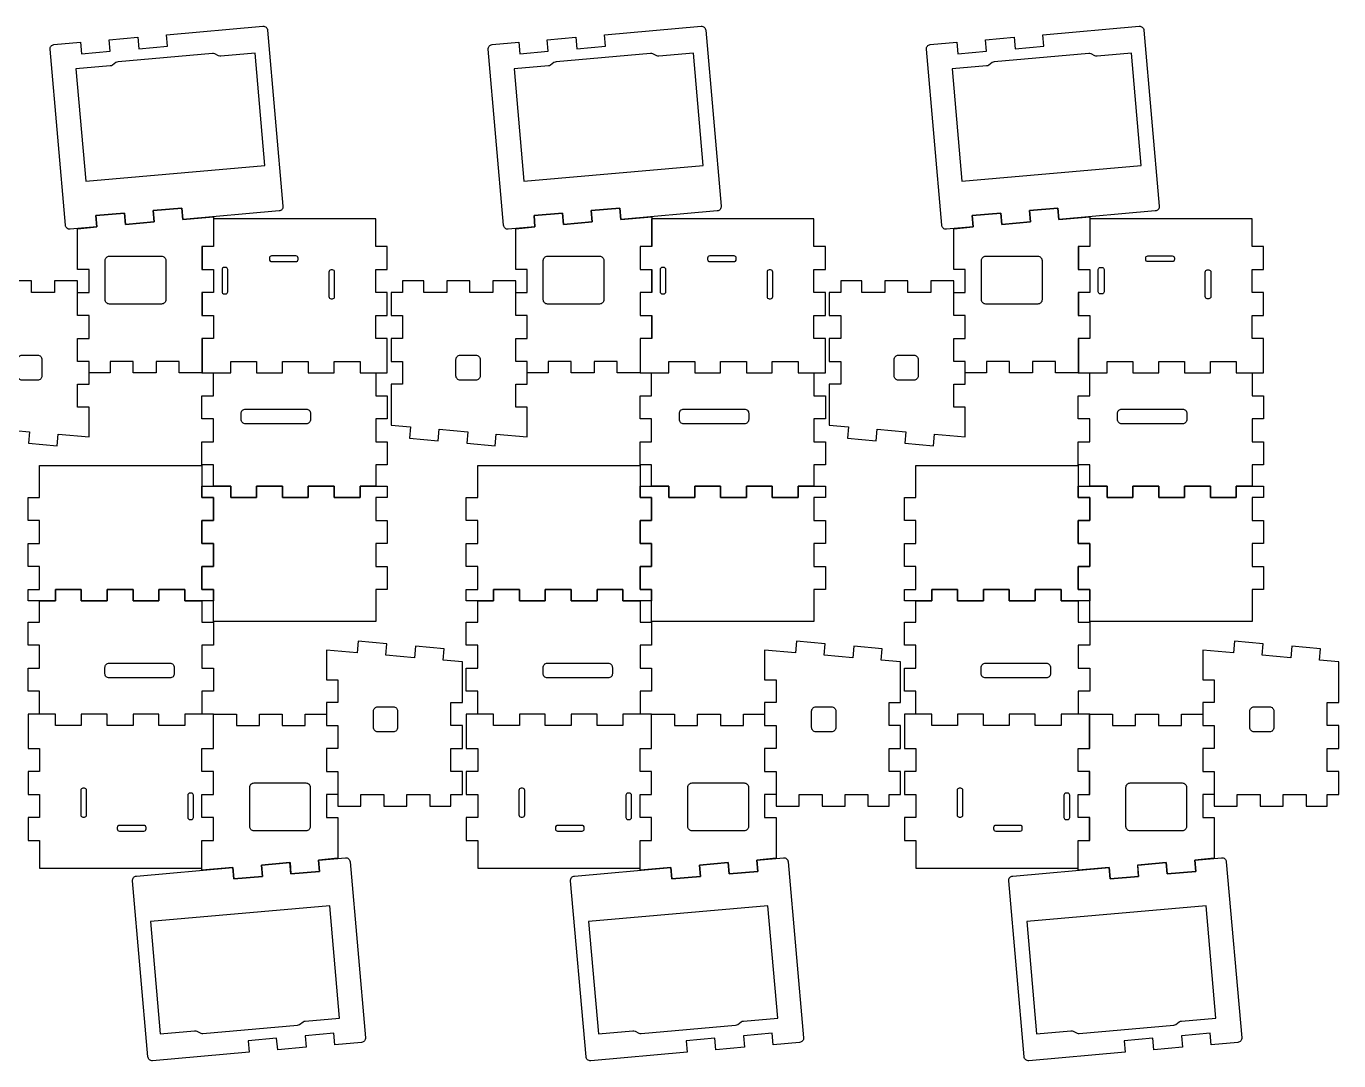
# Model space of a CAD drawing. Header units: millimetres. Extents: x -721 to 66, y -287 to 73.
# Drawn here: x -390.7 to 66.1, y -287 to 73 of the extents above; entities that cross this region are included whole.
import ezdxf

# ---------------------------------------------------------------- set-up
doc = ezdxf.new("R2010")
doc.units = ezdxf.units.MM
doc.layers.get('0').update_dxf_attribs({"linetype": 'CONTINUOUS'})

msp = doc.modelspace()

# ---------------------------------------------------------------- linework, layer by layer
for points in [[(-361.53, 64.3), (-361.88, 68.32), (-351.92, 69.19), (-351.56, 65.17), (-341.6, 66.04), (-341.95, 70.07), (-308.37, 73, -0.414214), (-306.74, 71.64), (-301.38, 10.37, -0.414214), (-302.75, 8.75), (-336.28, 5.82), (-336.63, 9.76), (-346.59, 8.89), (-346.25, 4.94), (-356.21, 4.07), (-356.55, 8.02), (-366.51, 7.15), (-366.17, 3.2), (-375.47, 2.39, -0.414214), (-377.09, 3.75), (-382.45, 65.02, -0.414214), (-381.09, 66.64), (-371.84, 67.45), (-371.49, 63.43)], [(-209.03, 64.3), (-209.38, 68.32), (-199.42, 69.19), (-199.06, 65.17), (-189.1, 66.04), (-189.45, 70.07), (-155.87, 73, -0.414214), (-154.24, 71.64), (-148.88, 10.37, -0.414214), (-150.25, 8.75), (-183.78, 5.82), (-184.13, 9.76), (-194.09, 8.89), (-193.75, 4.94), (-203.71, 4.07), (-204.05, 8.02), (-214.01, 7.15), (-213.67, 3.2), (-222.97, 2.39, -0.414214), (-224.59, 3.75), (-229.95, 65.02, -0.414214), (-228.59, 66.64), (-219.34, 67.45), (-218.99, 63.43)], [(-56.53, 64.3), (-56.88, 68.32), (-46.92, 69.19), (-46.56, 65.17), (-36.6, 66.04), (-36.95, 70.07), (-3.37, 73, -0.414214), (-1.74, 71.64), (3.62, 10.37, -0.414214), (2.25, 8.75), (-31.28, 5.82), (-31.63, 9.76), (-41.59, 8.89), (-41.25, 4.94), (-51.21, 4.07), (-51.55, 8.02), (-61.51, 7.15), (-61.17, 3.2), (-70.47, 2.39, -0.414214), (-72.09, 3.75), (-77.45, 65.02, -0.414214), (-76.09, 66.64), (-66.84, 67.45), (-66.49, 63.43)], [(-311.05, 63.61), (-323.01, 62.57, -0.136898), (-323.8, 62.72), (-325.13, 63.37, 0.136898), (-325.92, 63.52), (-358.79, 60.64, 0.136898), (-359.55, 60.36), (-360.74, 59.48, -0.136898), (-361.5, 59.2), (-373.45, 58.15), (-370.04, 19.12), (-307.64, 24.58)], [(-158.55, 63.61), (-170.51, 62.57, -0.136898), (-171.3, 62.72), (-172.63, 63.37, 0.136898), (-173.42, 63.52), (-206.29, 60.64, 0.136898), (-207.05, 60.36), (-208.24, 59.48, -0.136898), (-209, 59.2), (-220.95, 58.15), (-217.54, 19.12), (-155.14, 24.58)], [(-6.05, 63.61), (-18.01, 62.57, -0.136898), (-18.8, 62.72), (-20.13, 63.37, 0.136898), (-20.92, 63.52), (-53.79, 60.64, 0.136898), (-54.55, 60.36), (-55.74, 59.48, -0.136898), (-56.5, 59.2), (-68.45, 58.15), (-65.04, 19.12), (-2.64, 24.58)], [(-361.77, -6.99), (-343.68, -6.99, -0.414214), (-342.18, -8.49), (-342.18, -22.15, -0.414214), (-343.68, -23.65), (-361.77, -23.65, -0.414214), (-363.27, -22.15), (-363.27, -8.49, -0.414214)], [(-306.1, -7.65), (-306.1, -8.15, 0.414214), (-305.35, -8.9), (-296.85, -8.9, 0.414214), (-296.1, -8.15), (-296.1, -7.65, 0.414214), (-296.85, -6.9), (-305.35, -6.9, 0.414214)], [(-209.27, -6.99), (-191.18, -6.99, -0.414214), (-189.68, -8.49), (-189.68, -22.15, -0.414214), (-191.18, -23.65), (-209.27, -23.65, -0.414214), (-210.77, -22.15), (-210.77, -8.49, -0.414214)], [(-153.6, -7.65), (-153.6, -8.15, 0.414214), (-152.85, -8.9), (-144.35, -8.9, 0.414214), (-143.6, -8.15), (-143.6, -7.65, 0.414214), (-144.35, -6.9), (-152.85, -6.9, 0.414214)], [(-56.77, -6.99), (-38.68, -6.99, -0.414214), (-37.18, -8.49), (-37.18, -22.15, -0.414214), (-38.68, -23.65), (-56.77, -23.65, -0.414214), (-58.27, -22.15), (-58.27, -8.49, -0.414214)], [(-1.1, -8.15), (-1.1, -7.65, -0.414214), (-0.35, -6.9), (8.15, -6.9, -0.414214), (8.9, -7.65), (8.9, -8.15, -0.414214), (8.15, -8.9), (-0.35, -8.9, -0.414214)], [(-322.6, -11.65), (-322.6, -19.35, 0.414214), (-321.85, -20.1), (-321.35, -20.1, 0.414214), (-320.6, -19.35), (-320.6, -11.65, 0.414214), (-321.35, -10.9), (-321.85, -10.9, 0.414214)], [(-284.65, -21.8), (-284.15, -21.8, 0.414214), (-283.4, -21.05), (-283.4, -12.55, 0.414214), (-284.15, -11.8), (-284.65, -11.8, 0.414214), (-285.4, -12.55), (-285.4, -21.05, 0.414214)], [(-170.1, -11.65), (-170.1, -19.35, 0.414214), (-169.35, -20.1), (-168.85, -20.1, 0.414214), (-168.1, -19.35), (-168.1, -11.65, 0.414214), (-168.85, -10.9), (-169.35, -10.9, 0.414214)], [(-132.15, -21.8), (-131.65, -21.8, 0.414214), (-130.9, -21.05), (-130.9, -12.55, 0.414214), (-131.65, -11.8), (-132.15, -11.8, 0.414214), (-132.9, -12.55), (-132.9, -21.05, 0.414214)], [(-17.6, -19.35), (-17.6, -11.65, -0.414214), (-16.85, -10.9), (-16.35, -10.9, -0.414214), (-15.6, -11.65), (-15.6, -19.35, -0.414214), (-16.35, -20.1), (-16.85, -20.1, -0.414214)], [(20.85, -21.8), (20.35, -21.8, -0.414214), (19.6, -21.05), (19.6, -12.55, -0.414214), (20.35, -11.8), (20.85, -11.8, -0.414214), (21.6, -12.55), (21.6, -21.05, -0.414214)], [(-386.77, -50.13), (-392.17, -50.13, -0.414214), (-393.67, -48.63), (-393.67, -42.96, -0.414214), (-392.17, -41.46), (-386.77, -41.46, -0.414214), (-385.27, -42.96), (-385.27, -48.63, -0.414214)], [(-234.27, -50.13), (-239.67, -50.13, -0.414214), (-241.17, -48.63), (-241.17, -42.96, -0.414214), (-239.67, -41.46), (-234.27, -41.46, -0.414214), (-232.77, -42.96), (-232.77, -48.63, -0.414214)], [(-81.77, -50.13), (-87.17, -50.13, -0.414214), (-88.67, -48.63), (-88.67, -42.96, -0.414214), (-87.17, -41.46), (-81.77, -41.46, -0.414214), (-80.27, -42.96), (-80.27, -48.63, -0.414214)], [(-314.42, -60.18), (-293.29, -60.18, -0.414214), (-291.79, -61.68), (-291.79, -63.81, -0.414214), (-293.29, -65.31), (-314.42, -65.31, -0.414214), (-315.92, -63.81), (-315.92, -61.68, -0.414214)], [(-161.92, -60.18), (-140.79, -60.18, -0.414214), (-139.29, -61.68), (-139.29, -63.81, -0.414214), (-140.79, -65.31), (-161.92, -65.31, -0.414214), (-163.42, -63.81), (-163.42, -61.68, -0.414214)], [(-9.42, -60.18), (11.71, -60.18, -0.414214), (13.21, -61.68), (13.21, -63.81, -0.414214), (11.71, -65.31), (-9.42, -65.31, -0.414214), (-10.92, -63.81), (-10.92, -61.68, -0.414214)], [(-340.72, -153.77), (-361.85, -153.77, -0.414214), (-363.35, -152.27), (-363.35, -150.14, -0.414214), (-361.85, -148.64), (-340.72, -148.64, -0.414214), (-339.22, -150.14), (-339.22, -152.27, -0.414214)], [(-188.22, -153.77), (-209.35, -153.77, -0.414214), (-210.85, -152.27), (-210.85, -150.14, -0.414214), (-209.35, -148.64), (-188.22, -148.64, -0.414214), (-186.72, -150.14), (-186.72, -152.27, -0.414214)], [(-35.72, -153.77), (-56.85, -153.77, -0.414214), (-58.35, -152.27), (-58.35, -150.14, -0.414214), (-56.85, -148.64), (-35.72, -148.64, -0.414214), (-34.22, -150.14), (-34.22, -152.27, -0.414214)], [(-268.37, -163.82), (-262.97, -163.82, -0.414214), (-261.47, -165.32), (-261.47, -170.99, -0.414214), (-262.97, -172.49), (-268.37, -172.49, -0.414214), (-269.87, -170.99), (-269.87, -165.32, -0.414214)], [(-115.87, -163.82), (-110.47, -163.82, -0.414214), (-108.97, -165.32), (-108.97, -170.99, -0.414214), (-110.47, -172.49), (-115.87, -172.49, -0.414214), (-117.37, -170.99), (-117.37, -165.32, -0.414214)], [(36.63, -163.82), (42.03, -163.82, -0.414214), (43.53, -165.32), (43.53, -170.99, -0.414214), (42.03, -172.49), (36.63, -172.49, -0.414214), (35.13, -170.99), (35.13, -165.32, -0.414214)], [(-293.37, -206.96), (-311.46, -206.96, -0.414214), (-312.96, -205.46), (-312.96, -191.81, -0.414214), (-311.46, -190.31), (-293.37, -190.31, -0.414214), (-291.87, -191.81), (-291.87, -205.46, -0.414214)], [(-140.87, -206.96), (-158.96, -206.96, -0.414214), (-160.46, -205.46), (-160.46, -191.81, -0.414214), (-158.96, -190.31), (-140.87, -190.31, -0.414214), (-139.37, -191.81), (-139.37, -205.46, -0.414214)], [(11.63, -206.96), (-6.46, -206.96, -0.414214), (-7.96, -205.46), (-7.96, -191.81, -0.414214), (-6.46, -190.31), (11.63, -190.31, -0.414214), (13.13, -191.81), (13.13, -205.46, -0.414214)], [(-370.49, -192.15), (-370.99, -192.15, 0.414214), (-371.74, -192.9), (-371.74, -201.4, 0.414214), (-370.99, -202.15), (-370.49, -202.15, 0.414214), (-369.74, -201.4), (-369.74, -192.9, 0.414214)], [(-332.54, -202.3), (-332.54, -194.6, 0.414214), (-333.29, -193.85), (-333.79, -193.85, 0.414214), (-334.54, -194.6), (-334.54, -202.3, 0.414214), (-333.79, -203.05), (-333.29, -203.05, 0.414214)], [(-217.99, -192.15), (-218.49, -192.15, 0.414214), (-219.24, -192.9), (-219.24, -201.4, 0.414214), (-218.49, -202.15), (-217.99, -202.15, 0.414214), (-217.24, -201.4), (-217.24, -192.9, 0.414214)], [(-180.04, -202.3), (-180.04, -194.6, 0.414214), (-180.79, -193.85), (-181.29, -193.85, 0.414214), (-182.04, -194.6), (-182.04, -202.3, 0.414214), (-181.29, -203.05), (-180.79, -203.05, 0.414214)], [(-65.49, -192.15), (-65.99, -192.15, 0.414214), (-66.74, -192.9), (-66.74, -201.4, 0.414214), (-65.99, -202.15), (-65.49, -202.15, 0.414214), (-64.74, -201.4), (-64.74, -192.9, 0.414214)], [(-27.54, -202.3), (-27.54, -194.6, 0.414214), (-28.29, -193.85), (-28.79, -193.85, 0.414214), (-29.54, -194.6), (-29.54, -202.3, 0.414214), (-28.79, -203.05), (-28.29, -203.05, 0.414214)], [(-349.04, -206.3), (-349.04, -205.8, 0.414214), (-349.79, -205.05), (-358.29, -205.05, 0.414214), (-359.04, -205.8), (-359.04, -206.3, 0.414214), (-358.29, -207.05), (-349.79, -207.05, 0.414214)], [(-196.54, -206.3), (-196.54, -205.8, 0.414214), (-197.29, -205.05), (-205.79, -205.05, 0.414214), (-206.54, -205.8), (-206.54, -206.3, 0.414214), (-205.79, -207.05), (-197.29, -207.05, 0.414214)], [(-44.04, -206.3), (-44.04, -205.8, 0.414214), (-44.79, -205.05), (-53.29, -205.05, 0.414214), (-54.04, -205.8), (-54.04, -206.3, 0.414214), (-53.29, -207.05), (-44.79, -207.05, 0.414214)], [(-293.61, -278.25), (-293.26, -282.27), (-303.22, -283.14), (-303.58, -279.12), (-313.54, -279.99), (-313.19, -284.02), (-346.77, -286.95, -0.414214), (-348.4, -285.59), (-353.76, -224.32, -0.414214), (-352.39, -222.7), (-318.86, -219.77), (-318.51, -223.71), (-308.55, -222.84), (-308.89, -218.89), (-298.93, -218.02), (-298.59, -221.97), (-288.63, -221.1), (-288.97, -217.15), (-279.67, -216.34, -0.414214), (-278.05, -217.7), (-272.69, -278.97, -0.414214), (-274.05, -280.59), (-283.3, -281.4), (-283.65, -277.38)], [(-141.11, -278.25), (-140.76, -282.27), (-150.72, -283.14), (-151.08, -279.12), (-161.04, -279.99), (-160.69, -284.02), (-194.27, -286.95, -0.414214), (-195.9, -285.59), (-201.26, -224.32, -0.414214), (-199.89, -222.7), (-166.36, -219.77), (-166.01, -223.71), (-156.05, -222.84), (-156.39, -218.89), (-146.43, -218.02), (-146.09, -221.97), (-136.13, -221.1), (-136.47, -217.15), (-127.17, -216.34, -0.414214), (-125.55, -217.7), (-120.19, -278.97, -0.414214), (-121.55, -280.59), (-130.8, -281.4), (-131.15, -277.38)], [(11.39, -278.25), (11.74, -282.27), (1.78, -283.14), (1.42, -279.12), (-8.54, -279.99), (-8.19, -284.02), (-41.77, -286.95, -0.414214), (-43.4, -285.59), (-48.76, -224.32, -0.414214), (-47.39, -222.7), (-13.86, -219.77), (-13.51, -223.71), (-3.55, -222.84), (-3.89, -218.89), (6.07, -218.02), (6.41, -221.97), (16.37, -221.1), (16.03, -217.15), (25.33, -216.34, -0.414214), (26.95, -217.7), (32.31, -278.97, -0.414214), (30.95, -280.59), (21.7, -281.4), (21.35, -277.38)], [(-344.09, -277.56), (-332.13, -276.52, -0.136898), (-331.34, -276.67), (-330.01, -277.32, 0.136898), (-329.22, -277.47), (-296.35, -274.59, 0.136898), (-295.59, -274.31), (-294.4, -273.43, -0.136898), (-293.64, -273.15), (-281.69, -272.11), (-285.1, -233.07), (-347.5, -238.53)], [(-191.59, -277.56), (-179.63, -276.52, -0.136898), (-178.84, -276.67), (-177.51, -277.32, 0.136898), (-176.72, -277.47), (-143.85, -274.59, 0.136898), (-143.09, -274.31), (-141.9, -273.43, -0.136898), (-141.14, -273.15), (-129.19, -272.11), (-132.6, -233.07), (-195, -238.53)], [(-39.09, -277.56), (-27.13, -276.52, -0.136898), (-26.34, -276.67), (-25.01, -277.32, 0.136898), (-24.22, -277.47), (8.65, -274.59, 0.136898), (9.41, -274.31), (10.6, -273.43, -0.136898), (11.36, -273.15), (23.31, -272.11), (19.9, -233.07), (-42.5, -238.53)]]:
    msp.add_lwpolyline(points, format="xyb", close=True)
for points in [[(-368.88, -43.59), (-372.88, -43.59), (-372.88, -35.59), (-368.88, -35.59), (-368.88, -27.59), (-372.88, -27.59), (-372.88, -19.59), (-368.88, -19.59), (-368.88, -11.59), (-372.88, -11.59), (-372.88, 2.57), (-366.17, 3.16), (-366.51, 7.15), (-356.55, 8.02), (-356.2, 4.03), (-346.24, 4.9), (-346.59, 8.89), (-336.63, 9.76), (-336.28, 5.78), (-325.53, 6.72), (-325.53, -3.59), (-329.53, -3.59), (-329.53, -11.59), (-325.53, -11.59), (-325.53, -19.59), (-329.53, -19.59), (-329.53, -27.59), (-325.53, -27.59), (-325.53, -35.59), (-329.53, -35.59), (-329.53, -47.59), (-337.53, -47.59), (-337.53, -43.59), (-345.53, -43.59), (-345.53, -47.59), (-353.53, -47.59), (-353.53, -43.59), (-361.53, -43.59), (-361.53, -47.59), (-368.88, -47.59)], [(-216.38, -43.59), (-220.38, -43.59), (-220.38, -35.59), (-216.38, -35.59), (-216.38, -27.59), (-220.38, -27.59), (-220.38, -19.59), (-216.38, -19.59), (-216.38, -11.59), (-220.38, -11.59), (-220.38, 2.57), (-213.67, 3.16), (-214.01, 7.15), (-204.05, 8.02), (-203.7, 4.03), (-193.74, 4.9), (-194.09, 8.89), (-184.13, 9.76), (-183.78, 5.78), (-173.03, 6.72), (-173.03, -3.59), (-177.03, -3.59), (-177.03, -11.59), (-173.03, -11.59), (-173.03, -19.59), (-177.03, -19.59), (-177.03, -27.59), (-173.03, -27.59), (-173.03, -35.59), (-177.03, -35.59), (-177.03, -47.59), (-185.03, -47.59), (-185.03, -43.59), (-193.03, -43.59), (-193.03, -47.59), (-201.03, -47.59), (-201.03, -43.59), (-209.03, -43.59), (-209.03, -47.59), (-216.38, -47.59)], [(-63.88, -43.59), (-67.88, -43.59), (-67.88, -35.59), (-63.88, -35.59), (-63.88, -27.59), (-67.88, -27.59), (-67.88, -19.59), (-63.88, -19.59), (-63.88, -11.59), (-67.88, -11.59), (-67.88, 2.57), (-61.17, 3.16), (-61.51, 7.15), (-51.55, 8.02), (-51.2, 4.03), (-41.24, 4.9), (-41.59, 8.89), (-31.63, 9.76), (-31.28, 5.78), (-20.53, 6.72), (-20.53, -3.59), (-24.53, -3.59), (-24.53, -11.59), (-20.53, -11.59), (-20.53, -19.59), (-24.53, -19.59), (-24.53, -27.59), (-20.53, -27.59), (-20.53, -35.59), (-24.53, -35.59), (-24.53, -47.59), (-32.53, -47.59), (-32.53, -43.59), (-40.53, -43.59), (-40.53, -47.59), (-48.53, -47.59), (-48.53, -43.59), (-56.53, -43.59), (-56.53, -47.59), (-63.88, -47.59)], [(-319.57, -47.63), (-319.57, -43.63), (-310.57, -43.63), (-310.57, -47.63), (-301.57, -47.63), (-301.57, -43.63), (-292.57, -43.63), (-292.57, -47.63), (-283.57, -47.63), (-283.57, -43.63), (-274.57, -43.63), (-274.57, -47.63), (-265.07, -47.63), (-265.07, -35.63), (-269.07, -35.63), (-269.07, -27.63), (-265.07, -27.63), (-265.07, -19.63), (-269.07, -19.63), (-269.07, -11.63), (-265.07, -11.63), (-265.07, -3.63), (-269.07, -3.63), (-269.07, 5.97), (-325.57, 5.97), (-325.57, -3.63), (-329.57, -3.63), (-329.57, -11.63), (-325.57, -11.63), (-325.57, -19.63), (-329.57, -19.63), (-329.57, -27.63), (-325.57, -27.63), (-325.57, -35.63), (-329.57, -35.63), (-329.57, -47.63)], [(-167.07, -47.63), (-167.07, -43.63), (-158.07, -43.63), (-158.07, -47.63), (-149.07, -47.63), (-149.07, -43.63), (-140.07, -43.63), (-140.07, -47.63), (-131.07, -47.63), (-131.07, -43.63), (-122.07, -43.63), (-122.07, -47.63), (-112.57, -47.63), (-112.57, -35.63), (-116.57, -35.63), (-116.57, -27.63), (-112.57, -27.63), (-112.57, -19.63), (-116.57, -19.63), (-116.57, -11.63), (-112.57, -11.63), (-112.57, -3.63), (-116.57, -3.63), (-116.57, 5.97), (-173.07, 5.97), (-173.07, -3.63), (-177.07, -3.63), (-177.07, -11.63), (-173.07, -11.63), (-173.07, -19.63), (-177.07, -19.63), (-177.07, -27.63), (-173.07, -27.63), (-173.07, -35.63), (-177.07, -35.63), (-177.07, -47.63)], [(35.93, -35.63), (35.93, -27.63), (39.93, -27.63), (39.93, -19.63), (35.93, -19.63), (35.93, -11.63), (39.93, -11.63), (39.93, -3.63), (35.93, -3.63), (35.93, 5.97), (-20.57, 5.97), (-20.57, -3.63), (-24.57, -3.63), (-24.57, -11.63), (-20.57, -11.63), (-20.57, -19.63), (-24.57, -19.63), (-24.57, -27.63), (-20.57, -27.63), (-20.57, -35.63), (-24.57, -35.63), (-24.57, -47.63), (-14.57, -47.63), (-14.57, -43.63), (-5.57, -43.63), (-5.57, -47.63), (3.43, -47.63), (3.43, -43.63), (12.43, -43.63), (12.43, -47.63), (21.43, -47.63), (21.43, -43.63), (30.43, -43.63), (30.43, -47.63), (39.93, -47.63), (39.93, -35.63)], [(-259.73, -19.59), (-263.73, -19.59), (-263.73, -27.59), (-259.73, -27.59), (-259.73, -35.59), (-263.73, -35.59), (-263.73, -43.59), (-259.73, -43.59), (-259.73, -51.59), (-263.73, -51.59), (-263.73, -65.76), (-257.02, -66.35), (-257.36, -70.33), (-247.4, -71.2), (-247.05, -67.22), (-237.09, -68.09), (-237.44, -72.07), (-227.48, -72.95), (-227.13, -68.96), (-216.38, -69.9), (-216.38, -59.59), (-220.38, -59.59), (-220.38, -51.59), (-216.38, -51.59), (-216.38, -43.59), (-220.38, -43.59), (-220.38, -35.59), (-216.38, -35.59), (-216.38, -27.59), (-220.38, -27.59), (-220.38, -15.59), (-228.38, -15.59), (-228.38, -19.59), (-236.38, -19.59), (-236.38, -15.59), (-244.38, -15.59), (-244.38, -19.59), (-252.38, -19.59), (-252.38, -15.59), (-259.73, -15.59)], [(-107.23, -19.59), (-111.23, -19.59), (-111.23, -27.59), (-107.23, -27.59), (-107.23, -35.59), (-111.23, -35.59), (-111.23, -43.59), (-107.23, -43.59), (-107.23, -51.59), (-111.23, -51.59), (-111.23, -65.76), (-104.52, -66.35), (-104.86, -70.33), (-94.9, -71.2), (-94.55, -67.22), (-84.59, -68.09), (-84.94, -72.07), (-74.98, -72.95), (-74.63, -68.96), (-63.88, -69.9), (-63.88, -59.59), (-67.88, -59.59), (-67.88, -51.59), (-63.88, -51.59), (-63.88, -43.59), (-67.88, -43.59), (-67.88, -35.59), (-63.88, -35.59), (-63.88, -27.59), (-67.88, -27.59), (-67.88, -15.59), (-75.88, -15.59), (-75.88, -19.59), (-83.88, -19.59), (-83.88, -15.59), (-91.88, -15.59), (-91.88, -19.59), (-99.88, -19.59), (-99.88, -15.59), (-107.23, -15.59)], [(-310.57, -43.63), (-310.57, -47.63), (-301.57, -47.63), (-301.57, -43.63), (-292.57, -43.63), (-292.57, -47.63), (-283.57, -47.63), (-283.57, -43.63), (-274.57, -43.63), (-274.57, -47.63), (-269.07, -47.63), (-269.07, -55.63), (-265.07, -55.63), (-265.07, -63.63), (-269.07, -63.63), (-269.07, -71.63), (-265.07, -71.63), (-265.07, -79.63), (-269.07, -79.63), (-269.07, -86.98), (-274.57, -86.98), (-274.57, -90.98), (-283.57, -90.98), (-283.57, -86.98), (-292.57, -86.98), (-292.57, -90.98), (-301.57, -90.98), (-301.57, -86.98), (-310.57, -86.98), (-310.57, -90.98), (-319.57, -90.98), (-319.57, -86.98), (-325.57, -86.98), (-325.57, -79.63), (-329.57, -79.63), (-329.57, -71.63), (-325.57, -71.63), (-325.57, -63.63), (-329.57, -63.63), (-329.57, -55.63), (-325.57, -55.63), (-325.57, -47.63), (-319.57, -47.63), (-319.57, -43.63)], [(-158.07, -43.63), (-158.07, -47.63), (-149.07, -47.63), (-149.07, -43.63), (-140.07, -43.63), (-140.07, -47.63), (-131.07, -47.63), (-131.07, -43.63), (-122.07, -43.63), (-122.07, -47.63), (-116.57, -47.63), (-116.57, -55.63), (-112.57, -55.63), (-112.57, -63.63), (-116.57, -63.63), (-116.57, -71.63), (-112.57, -71.63), (-112.57, -79.63), (-116.57, -79.63), (-116.57, -86.98), (-122.07, -86.98), (-122.07, -90.98), (-131.07, -90.98), (-131.07, -86.98), (-140.07, -86.98), (-140.07, -90.98), (-149.07, -90.98), (-149.07, -86.98), (-158.07, -86.98), (-158.07, -90.98), (-167.07, -90.98), (-167.07, -86.98), (-173.07, -86.98), (-173.07, -79.63), (-177.07, -79.63), (-177.07, -71.63), (-173.07, -71.63), (-173.07, -63.63), (-177.07, -63.63), (-177.07, -55.63), (-173.07, -55.63), (-173.07, -47.63), (-167.07, -47.63), (-167.07, -43.63)], [(-5.57, -43.63), (-5.57, -47.63), (3.43, -47.63), (3.43, -43.63), (12.43, -43.63), (12.43, -47.63), (21.43, -47.63), (21.43, -43.63), (30.43, -43.63), (30.43, -47.63), (35.93, -47.63), (35.93, -55.63), (39.93, -55.63), (39.93, -63.63), (35.93, -63.63), (35.93, -71.63), (39.93, -71.63), (39.93, -79.63), (35.93, -79.63), (35.93, -86.98), (30.43, -86.98), (30.43, -90.98), (21.43, -90.98), (21.43, -86.98), (12.43, -86.98), (12.43, -90.98), (3.43, -90.98), (3.43, -86.98), (-5.57, -86.98), (-5.57, -90.98), (-14.57, -90.98), (-14.57, -86.98), (-20.57, -86.98), (-20.57, -79.63), (-24.57, -79.63), (-24.57, -71.63), (-20.57, -71.63), (-20.57, -63.63), (-24.57, -63.63), (-24.57, -55.63), (-20.57, -55.63), (-20.57, -47.63), (-14.57, -47.63), (-14.57, -43.63)], [(-386.07, -90.98), (-386.07, -79.84), (-329.57, -79.84), (-329.57, -90.98), (-325.57, -90.98), (-325.57, -98.98), (-329.57, -98.98), (-329.57, -106.98), (-325.57, -106.98), (-325.57, -114.98), (-329.57, -114.98), (-329.57, -122.98), (-325.57, -122.98), (-325.57, -126.98), (-335.57, -126.98), (-335.57, -122.98), (-344.57, -122.98), (-344.57, -126.98), (-353.57, -126.98), (-353.57, -122.98), (-362.57, -122.98), (-362.57, -126.98), (-371.57, -126.98), (-371.57, -122.98), (-380.57, -122.98), (-380.57, -126.98), (-390.07, -126.98), (-390.07, -122.98), (-386.07, -122.98), (-386.07, -114.98), (-390.07, -114.98), (-390.07, -106.98), (-386.07, -106.98), (-386.07, -98.98), (-390.07, -98.98), (-390.07, -90.98)], [(-233.57, -90.98), (-233.57, -79.84), (-177.07, -79.84), (-177.07, -90.98), (-173.07, -90.98), (-173.07, -98.98), (-177.07, -98.98), (-177.07, -106.98), (-173.07, -106.98), (-173.07, -114.98), (-177.07, -114.98), (-177.07, -122.98), (-173.07, -122.98), (-173.07, -126.98), (-183.07, -126.98), (-183.07, -122.98), (-192.07, -122.98), (-192.07, -126.98), (-201.07, -126.98), (-201.07, -122.98), (-210.07, -122.98), (-210.07, -126.98), (-219.07, -126.98), (-219.07, -122.98), (-228.07, -122.98), (-228.07, -126.98), (-237.57, -126.98), (-237.57, -122.98), (-233.57, -122.98), (-233.57, -114.98), (-237.57, -114.98), (-237.57, -106.98), (-233.57, -106.98), (-233.57, -98.98), (-237.57, -98.98), (-237.57, -90.98)], [(-81.07, -90.98), (-81.07, -79.84), (-24.57, -79.84), (-24.57, -90.98), (-20.57, -90.98), (-20.57, -98.98), (-24.57, -98.98), (-24.57, -106.98), (-20.57, -106.98), (-20.57, -114.98), (-24.57, -114.98), (-24.57, -122.98), (-20.57, -122.98), (-20.57, -126.98), (-30.57, -126.98), (-30.57, -122.98), (-39.57, -122.98), (-39.57, -126.98), (-48.57, -126.98), (-48.57, -122.98), (-57.57, -122.98), (-57.57, -126.98), (-66.57, -126.98), (-66.57, -122.98), (-75.57, -122.98), (-75.57, -126.98), (-85.07, -126.98), (-85.07, -122.98), (-81.07, -122.98), (-81.07, -114.98), (-85.07, -114.98), (-85.07, -106.98), (-81.07, -106.98), (-81.07, -98.98), (-85.07, -98.98), (-85.07, -90.98)], [(-269.07, -122.98), (-269.07, -134.11), (-325.57, -134.11), (-325.57, -122.98), (-329.57, -122.98), (-329.57, -114.98), (-325.57, -114.98), (-325.57, -106.98), (-329.57, -106.98), (-329.57, -98.98), (-325.57, -98.98), (-325.57, -90.98), (-329.57, -90.98), (-329.57, -86.98), (-319.57, -86.98), (-319.57, -90.98), (-310.57, -90.98), (-310.57, -86.98), (-301.57, -86.98), (-301.57, -90.98), (-292.57, -90.98), (-292.57, -86.98), (-283.57, -86.98), (-283.57, -90.98), (-274.57, -90.98), (-274.57, -86.98), (-265.07, -86.98), (-265.07, -90.98), (-269.07, -90.98), (-269.07, -98.98), (-265.07, -98.98), (-265.07, -106.98), (-269.07, -106.98), (-269.07, -114.98), (-265.07, -114.98), (-265.07, -122.98)], [(-116.57, -122.98), (-116.57, -134.11), (-173.07, -134.11), (-173.07, -122.98), (-177.07, -122.98), (-177.07, -114.98), (-173.07, -114.98), (-173.07, -106.98), (-177.07, -106.98), (-177.07, -98.98), (-173.07, -98.98), (-173.07, -90.98), (-177.07, -90.98), (-177.07, -86.98), (-167.07, -86.98), (-167.07, -90.98), (-158.07, -90.98), (-158.07, -86.98), (-149.07, -86.98), (-149.07, -90.98), (-140.07, -90.98), (-140.07, -86.98), (-131.07, -86.98), (-131.07, -90.98), (-122.07, -90.98), (-122.07, -86.98), (-112.57, -86.98), (-112.57, -90.98), (-116.57, -90.98), (-116.57, -98.98), (-112.57, -98.98), (-112.57, -106.98), (-116.57, -106.98), (-116.57, -114.98), (-112.57, -114.98), (-112.57, -122.98)], [(35.93, -122.98), (35.93, -134.11), (-20.57, -134.11), (-20.57, -122.98), (-24.57, -122.98), (-24.57, -114.98), (-20.57, -114.98), (-20.57, -106.98), (-24.57, -106.98), (-24.57, -98.98), (-20.57, -98.98), (-20.57, -90.98), (-24.57, -90.98), (-24.57, -86.98), (-14.57, -86.98), (-14.57, -90.98), (-5.57, -90.98), (-5.57, -86.98), (3.43, -86.98), (3.43, -90.98), (12.43, -90.98), (12.43, -86.98), (21.43, -86.98), (21.43, -90.98), (30.43, -90.98), (30.43, -86.98), (39.93, -86.98), (39.93, -90.98), (35.93, -90.98), (35.93, -98.98), (39.93, -98.98), (39.93, -106.98), (35.93, -106.98), (35.93, -114.98), (39.93, -114.98), (39.93, -122.98)], [(-344.57, -170.33), (-344.57, -166.33), (-353.57, -166.33), (-353.57, -170.33), (-362.57, -170.33), (-362.57, -166.33), (-371.57, -166.33), (-371.57, -170.33), (-380.57, -170.33), (-380.57, -166.33), (-386.07, -166.33), (-386.07, -158.33), (-390.07, -158.33), (-390.07, -150.33), (-386.07, -150.33), (-386.07, -142.33), (-390.07, -142.33), (-390.07, -134.33), (-386.07, -134.33), (-386.07, -126.98), (-380.57, -126.98), (-380.57, -122.98), (-371.57, -122.98), (-371.57, -126.98), (-362.57, -126.98), (-362.57, -122.98), (-353.57, -122.98), (-353.57, -126.98), (-344.57, -126.98), (-344.57, -122.98), (-335.57, -122.98), (-335.57, -126.98), (-329.57, -126.98), (-329.57, -134.33), (-325.57, -134.33), (-325.57, -142.33), (-329.57, -142.33), (-329.57, -150.33), (-325.57, -150.33), (-325.57, -158.33), (-329.57, -158.33), (-329.57, -166.33), (-335.57, -166.33), (-335.57, -170.33)], [(-192.07, -170.33), (-192.07, -166.33), (-201.07, -166.33), (-201.07, -170.33), (-210.07, -170.33), (-210.07, -166.33), (-219.07, -166.33), (-219.07, -170.33), (-228.07, -170.33), (-228.07, -166.33), (-233.57, -166.33), (-233.57, -158.33), (-237.57, -158.33), (-237.57, -150.33), (-233.57, -150.33), (-233.57, -142.33), (-237.57, -142.33), (-237.57, -134.33), (-233.57, -134.33), (-233.57, -126.98), (-228.07, -126.98), (-228.07, -122.98), (-219.07, -122.98), (-219.07, -126.98), (-210.07, -126.98), (-210.07, -122.98), (-201.07, -122.98), (-201.07, -126.98), (-192.07, -126.98), (-192.07, -122.98), (-183.07, -122.98), (-183.07, -126.98), (-177.07, -126.98), (-177.07, -134.33), (-173.07, -134.33), (-173.07, -142.33), (-177.07, -142.33), (-177.07, -150.33), (-173.07, -150.33), (-173.07, -158.33), (-177.07, -158.33), (-177.07, -166.33), (-183.07, -166.33), (-183.07, -170.33)], [(-39.57, -170.33), (-39.57, -166.33), (-48.57, -166.33), (-48.57, -170.33), (-57.57, -170.33), (-57.57, -166.33), (-66.57, -166.33), (-66.57, -170.33), (-75.57, -170.33), (-75.57, -166.33), (-81.07, -166.33), (-81.07, -158.33), (-85.07, -158.33), (-85.07, -150.33), (-81.07, -150.33), (-81.07, -142.33), (-85.07, -142.33), (-85.07, -134.33), (-81.07, -134.33), (-81.07, -126.98), (-75.57, -126.98), (-75.57, -122.98), (-66.57, -122.98), (-66.57, -126.98), (-57.57, -126.98), (-57.57, -122.98), (-48.57, -122.98), (-48.57, -126.98), (-39.57, -126.98), (-39.57, -122.98), (-30.57, -122.98), (-30.57, -126.98), (-24.57, -126.98), (-24.57, -134.33), (-20.57, -134.33), (-20.57, -142.33), (-24.57, -142.33), (-24.57, -150.33), (-20.57, -150.33), (-20.57, -158.33), (-24.57, -158.33), (-24.57, -166.33), (-30.57, -166.33), (-30.57, -170.33)], [(-242.91, -194.36), (-238.91, -194.36), (-238.91, -186.36), (-242.91, -186.36), (-242.91, -178.36), (-238.91, -178.36), (-238.91, -170.36), (-242.91, -170.36), (-242.91, -162.36), (-238.91, -162.36), (-238.91, -148.19), (-245.62, -147.6), (-245.28, -143.62), (-255.24, -142.75), (-255.59, -146.73), (-265.55, -145.86), (-265.2, -141.88), (-275.16, -141), (-275.51, -144.99), (-286.26, -144.05), (-286.26, -154.36), (-282.26, -154.36), (-282.26, -162.36), (-286.26, -162.36), (-286.26, -170.36), (-282.26, -170.36), (-282.26, -178.36), (-286.26, -178.36), (-286.26, -186.36), (-282.26, -186.36), (-282.26, -198.36), (-274.26, -198.36), (-274.26, -194.36), (-266.26, -194.36), (-266.26, -198.36), (-258.26, -198.36), (-258.26, -194.36), (-250.26, -194.36), (-250.26, -198.36), (-242.91, -198.36)], [(-90.41, -194.36), (-86.41, -194.36), (-86.41, -186.36), (-90.41, -186.36), (-90.41, -178.36), (-86.41, -178.36), (-86.41, -170.36), (-90.41, -170.36), (-90.41, -162.36), (-86.41, -162.36), (-86.41, -148.19), (-93.12, -147.6), (-92.78, -143.62), (-102.74, -142.75), (-103.09, -146.73), (-113.05, -145.86), (-112.7, -141.88), (-122.66, -141), (-123.01, -144.99), (-133.76, -144.05), (-133.76, -154.36), (-129.76, -154.36), (-129.76, -162.36), (-133.76, -162.36), (-133.76, -170.36), (-129.76, -170.36), (-129.76, -178.36), (-133.76, -178.36), (-133.76, -186.36), (-129.76, -186.36), (-129.76, -198.36), (-121.76, -198.36), (-121.76, -194.36), (-113.76, -194.36), (-113.76, -198.36), (-105.76, -198.36), (-105.76, -194.36), (-97.76, -194.36), (-97.76, -198.36), (-90.41, -198.36)], [(62.09, -194.36), (66.09, -194.36), (66.09, -186.36), (62.09, -186.36), (62.09, -178.36), (66.09, -178.36), (66.09, -170.36), (62.09, -170.36), (62.09, -162.36), (66.09, -162.36), (66.09, -148.19), (59.38, -147.6), (59.72, -143.62), (49.76, -142.75), (49.41, -146.73), (39.45, -145.86), (39.8, -141.88), (29.84, -141), (29.49, -144.99), (18.74, -144.05), (18.74, -154.36), (22.74, -154.36), (22.74, -162.36), (18.74, -162.36), (18.74, -170.36), (22.74, -170.36), (22.74, -178.36), (18.74, -178.36), (18.74, -186.36), (22.74, -186.36), (22.74, -198.36), (30.74, -198.36), (30.74, -194.36), (38.74, -194.36), (38.74, -198.36), (46.74, -198.36), (46.74, -194.36), (54.74, -194.36), (54.74, -198.36), (62.09, -198.36)], [(-335.57, -166.33), (-335.57, -170.33), (-344.57, -170.33), (-344.57, -166.33), (-353.57, -166.33), (-353.57, -170.33), (-362.57, -170.33), (-362.57, -166.33), (-371.57, -166.33), (-371.57, -170.33), (-380.57, -170.33), (-380.57, -166.33), (-390.07, -166.33), (-390.07, -178.33), (-386.07, -178.33), (-386.07, -186.33), (-390.07, -186.33), (-390.07, -194.33), (-386.07, -194.33), (-386.07, -202.33), (-390.07, -202.33), (-390.07, -210.33), (-386.07, -210.33), (-386.07, -219.92), (-329.57, -219.92), (-329.57, -210.33), (-325.57, -210.33), (-325.57, -202.33), (-329.57, -202.33), (-329.57, -194.33), (-325.57, -194.33), (-325.57, -186.33), (-329.57, -186.33), (-329.57, -178.33), (-325.57, -178.33), (-325.57, -166.33)], [(-286.26, -170.36), (-282.26, -170.36), (-282.26, -178.36), (-286.26, -178.36), (-286.26, -186.36), (-282.26, -186.36), (-282.26, -194.36), (-286.26, -194.36), (-286.26, -202.36), (-282.26, -202.36), (-282.26, -216.52), (-288.97, -217.11), (-288.63, -221.1), (-298.59, -221.97), (-298.94, -217.98), (-308.9, -218.85), (-308.55, -222.84), (-318.51, -223.71), (-318.86, -219.73), (-329.61, -220.67), (-329.61, -210.36), (-325.61, -210.36), (-325.61, -202.36), (-329.61, -202.36), (-329.61, -194.36), (-325.61, -194.36), (-325.61, -186.36), (-329.61, -186.36), (-329.61, -178.36), (-325.61, -178.36), (-325.61, -166.36), (-317.61, -166.36), (-317.61, -170.36), (-309.61, -170.36), (-309.61, -166.36), (-301.61, -166.36), (-301.61, -170.36), (-293.61, -170.36), (-293.61, -166.36), (-286.26, -166.36)], [(-183.07, -166.33), (-183.07, -170.33), (-192.07, -170.33), (-192.07, -166.33), (-201.07, -166.33), (-201.07, -170.33), (-210.07, -170.33), (-210.07, -166.33), (-219.07, -166.33), (-219.07, -170.33), (-228.07, -170.33), (-228.07, -166.33), (-237.57, -166.33), (-237.57, -178.33), (-233.57, -178.33), (-233.57, -186.33), (-237.57, -186.33), (-237.57, -194.33), (-233.57, -194.33), (-233.57, -202.33), (-237.57, -202.33), (-237.57, -210.33), (-233.57, -210.33), (-233.57, -219.92), (-177.07, -219.92), (-177.07, -210.33), (-173.07, -210.33), (-173.07, -202.33), (-177.07, -202.33), (-177.07, -194.33), (-173.07, -194.33), (-173.07, -186.33), (-177.07, -186.33), (-177.07, -178.33), (-173.07, -178.33), (-173.07, -166.33)], [(-133.76, -170.36), (-129.76, -170.36), (-129.76, -178.36), (-133.76, -178.36), (-133.76, -186.36), (-129.76, -186.36), (-129.76, -194.36), (-133.76, -194.36), (-133.76, -202.36), (-129.76, -202.36), (-129.76, -216.52), (-136.47, -217.11), (-136.13, -221.1), (-146.09, -221.97), (-146.44, -217.98), (-156.4, -218.85), (-156.05, -222.84), (-166.01, -223.71), (-166.36, -219.73), (-177.11, -220.67), (-177.11, -210.36), (-173.11, -210.36), (-173.11, -202.36), (-177.11, -202.36), (-177.11, -194.36), (-173.11, -194.36), (-173.11, -186.36), (-177.11, -186.36), (-177.11, -178.36), (-173.11, -178.36), (-173.11, -166.36), (-165.11, -166.36), (-165.11, -170.36), (-157.11, -170.36), (-157.11, -166.36), (-149.11, -166.36), (-149.11, -170.36), (-141.11, -170.36), (-141.11, -166.36), (-133.76, -166.36)], [(-30.57, -166.33), (-30.57, -170.33), (-39.57, -170.33), (-39.57, -166.33), (-48.57, -166.33), (-48.57, -170.33), (-57.57, -170.33), (-57.57, -166.33), (-66.57, -166.33), (-66.57, -170.33), (-75.57, -170.33), (-75.57, -166.33), (-85.07, -166.33), (-85.07, -178.33), (-81.07, -178.33), (-81.07, -186.33), (-85.07, -186.33), (-85.07, -194.33), (-81.07, -194.33), (-81.07, -202.33), (-85.07, -202.33), (-85.07, -210.33), (-81.07, -210.33), (-81.07, -219.92), (-24.57, -219.92), (-24.57, -210.33), (-20.57, -210.33), (-20.57, -202.33), (-24.57, -202.33), (-24.57, -194.33), (-20.57, -194.33), (-20.57, -186.33), (-24.57, -186.33), (-24.57, -178.33), (-20.57, -178.33), (-20.57, -166.33)], [(18.74, -170.36), (22.74, -170.36), (22.74, -178.36), (18.74, -178.36), (18.74, -186.36), (22.74, -186.36), (22.74, -194.36), (18.74, -194.36), (18.74, -202.36), (22.74, -202.36), (22.74, -216.52), (16.03, -217.11), (16.37, -221.1), (6.41, -221.97), (6.06, -217.98), (-3.9, -218.85), (-3.55, -222.84), (-13.51, -223.71), (-13.86, -219.73), (-24.61, -220.67), (-24.61, -210.36), (-20.61, -210.36), (-20.61, -202.36), (-24.61, -202.36), (-24.61, -194.36), (-20.61, -194.36), (-20.61, -186.36), (-24.61, -186.36), (-24.61, -178.36), (-20.61, -178.36), (-20.61, -166.36), (-12.61, -166.36), (-12.61, -170.36), (-4.61, -170.36), (-4.61, -166.36), (3.39, -166.36), (3.39, -170.36), (11.39, -170.36), (11.39, -166.36), (18.74, -166.36)]]:
    msp.add_lwpolyline(points, close=True)
msp.add_lwpolyline([(-399.55, -67.22), (-389.59, -68.09), (-389.94, -72.07), (-379.98, -72.95), (-379.63, -68.96), (-368.88, -69.9), (-368.88, -59.59), (-372.88, -59.59), (-372.88, -51.59), (-368.88, -51.59), (-368.88, -43.59), (-372.88, -43.59), (-372.88, -35.59), (-368.88, -35.59), (-368.88, -27.59), (-372.88, -27.59), (-372.88, -15.59), (-380.88, -15.59), (-380.88, -19.59), (-388.88, -19.59), (-388.88, -15.59), (-396.88, -15.59)])

doc.saveas('drawing.dxf')
